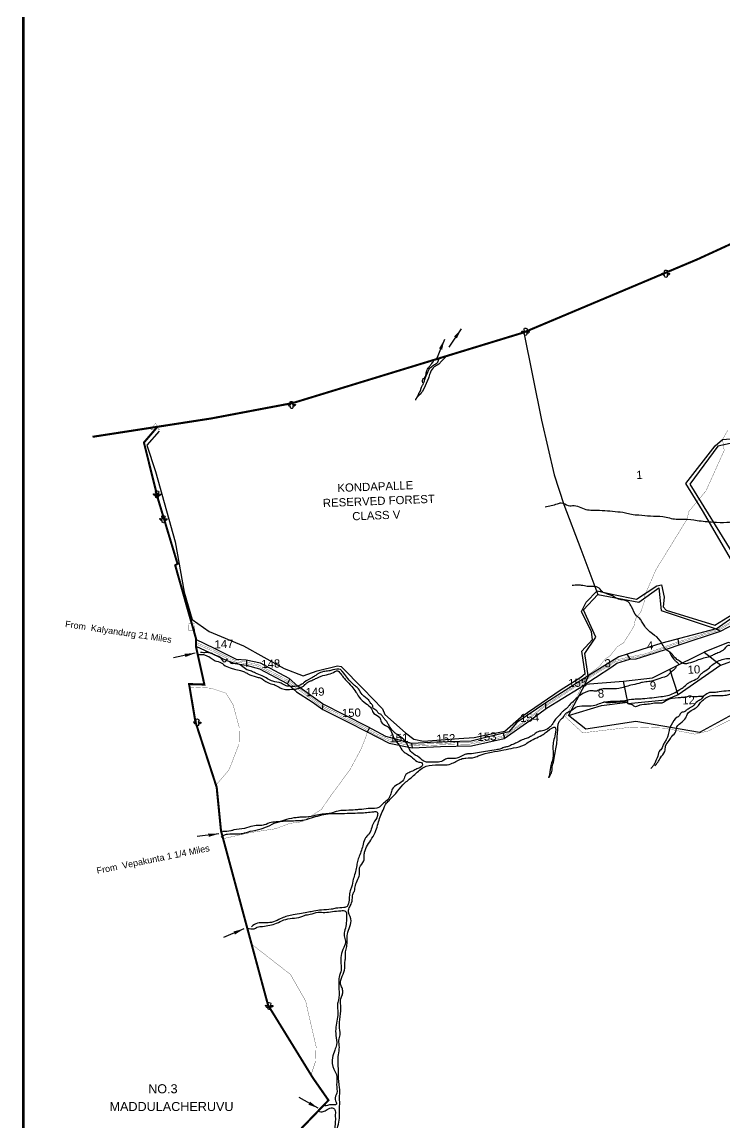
# Model space of a CAD drawing. Header units: feet. Extents: x 758300 to 768654, y 1597949 to 1607646.
# Drawn here: x 758300 to 761026, y 1600113 to 1604382 of the extents above; entities that cross this region are included whole.
import ezdxf

# ---------------------------------------------------------------- set-up
doc = ezdxf.new("R2010")
doc.units = ezdxf.units.FT
doc.header["$LTSCALE"] = 15
doc.header["$MEASUREMENT"] = 0
doc.linetypes.add('HIDDEN2', pattern=[0.1875, 0.125, -0.0625])
for name, color, linetype in [('CSMark', 72, 'Continuous'), ('HILLS', 17, 'Continuous'), ('PLOT', 7, 'Continuous'), ('PLOT NO', 7, 'Continuous'), ('ROAD', 6, 'Continuous'), ('TANKS AND STREAMS', 4, 'Continuous'), ('TEXT', 1, 'Continuous'), ('VILLAGE BOUNDARY', 5, 'Continuous'), ('VILLAGE N STONES', 1, 'Continuous')]:
    doc.layers.add(name, color=color, linetype=linetype)
doc.styles.get("Standard").update_dxf_attribs({"font": 'arial.ttf'})
doc.linetypes.add('DOTS', pattern='A,1e-06,-3,["●",Standard,S=3,R=0,X=-1.25,Y=-1.25],-3', length=6.000001)
doc.dimstyles.get("Standard").update_dxf_attribs({"dimtxt": 0.18, "dimasz": 40, "dimexe": 0.18, "dimexo": 0.0625, "dimgap": 0.09, "dimtad": 0, "dimtih": 1, "dimtoh": 1, "dimdec": 4, "dimzin": 0, "dimdsep": 46, "dimtxsty": 'Standard', "dimcen": 0.09, "dimadec": 0, "dimazin": 0, "dimtfac": 1, "dimtdec": 4, "dimtofl": 0, "dimtmove": 0, "dimatfit": 3, "dimfxl": 1, "dimtolj": 1, "dimtzin": 0, "dimarcsym": 0})

msp = doc.modelspace()

# ---------------------------------------------------------------- linework, layer by layer
at = {"layer": 'CSMark', "color": 5, "const_width": 10}
msp.add_lwpolyline([(758305.3, 1606965.9), (768648.6, 1606965.9), (768648.6, 1597954), (758305.3, 1597954)], close=True, dxfattribs=at)
at = {"layer": 'HILLS'}
for points in [[(758831.7, 1602795.4), (758784.1, 1602741), (758817.5, 1602639), (758893.8, 1602366.5), (758928.9, 1602171.4), (758960.1, 1602065.6), (759025.9, 1602018.4), (759159.8, 1601963), (759317.4, 1601875.1), (759390.3, 1601847), (759445.4, 1601866.7), (759524.2, 1601885.9), (759538.6, 1601882.9), (759623, 1601796.2), (759698.6, 1601718.7), (759707.1, 1601696.2), (759787.5, 1601625.7), (759820, 1601600.9), (759857.1, 1601593.3), (759994.3, 1601603.5), (760054.2, 1601607.9), (760107.5, 1601619), (760172.5, 1601632.5), (760236.4, 1601687.7), (760391.7, 1601793.3), (760467.1, 1601842), (760484.7, 1601856.1), (760471.4, 1601941.8), (760512.7, 1601987.2), (760508.6, 1602017.3), (760470.4, 1602096.7), (760488.6, 1602131.9), (760530.1, 1602175.9), (760593.6, 1602162.5), (760682.8, 1602143.8), (760762, 1602195.7), (760779.8, 1602199.6), (760790.2, 1602151.7), (760787.3, 1602113.7), (760797.7, 1602101.5), (760986.4, 1602043.5), (761104.6, 1602115)], [(761051.8, 1602294.9), (760939.7, 1602487.2), (760874.3, 1602592), (760988.8, 1602738.2), (761016.9, 1602763.3), (761096.2, 1602769.9)]]:
    msp.add_lwpolyline(points, dxfattribs=at)
at = {"layer": 'PLOT'}
for points in [[(760245.8, 1603178), (760314.3, 1602838), (760363.9, 1602625.6), (760401.7, 1602511.5), (760467.1, 1602338.4), (760533.2, 1602161.8), (760691.8, 1602132.5), (760770.2, 1602188), (760778.8, 1602099.5), (760992.1, 1602028.9), (761125.1, 1602121.4), (761072.4, 1602194.6)], [(761172, 1602811.7), (761131.1, 1602766.1), (760999.3, 1602736.9), (760889.5, 1602590.4), (761059.8, 1602315.4), (761139.2, 1602349.3), (761151.4, 1602338), (761317.8, 1602370), (761268, 1602570.5), (761205.6, 1602725.6)], [(760992.1, 1602028.9), (760781.7, 1601972.9), (760647.7, 1601930.6), (760614.9, 1601920.2), (760495.4, 1601846.1), (760482.8, 1601932.8), (760525.2, 1601996.5), (760477.7, 1602102.9), (760533.2, 1602161.8)], [(758974.5, 1601962.1), (759094.2, 1601906.1), (759127.5, 1601895), (759169.8, 1601888), (759221.6, 1601873.4), (759329.2, 1601816.9), (759364.4, 1601784.8), (759425.1, 1601745.3), (759467, 1601716), (759562.2, 1601667.7), (759638.9, 1601629.1), (759724.6, 1601586.1), (759813.8, 1601567.2), (759923.3, 1601572.1), (760043.4, 1601575.5), (760169.6, 1601604.2), (760269.7, 1601673.7), (760334.5, 1601721.8), (760460.6, 1601799.3), (760587.1, 1601881.9), (760607.2, 1601895.4), (760657.5, 1601911), (760682.5, 1601912), (760751.3, 1601934.6), (760811.3, 1601954.4), (760845.3, 1601965.6), (761008.8, 1602020.5), (761068.8, 1602050.5)], [(760991.8, 1602029), (761008.6, 1602019.9)], [(760495.4, 1601846.1), (760331.6, 1601742.4), (760219, 1601665.3), (760188.3, 1601629.6), (760042.1, 1601593.5), (759909, 1601590.1), (759811.4, 1601584.3), (759711.8, 1601612), (759640.8, 1601648.5), (759551.6, 1601694.3), (759466, 1601738.3), (759370.3, 1601806), (759336.9, 1601836.2), (759224.9, 1601896.4), (759170.2, 1601908), (759132.6, 1601910), (759047, 1601952.2), (758975, 1601987.7)], [(760843.8, 1601988.8), (760847.8, 1601965.3)], [(761157.7, 1601946.6), (761038.8, 1601976.5), (760946.1, 1601938), (761010.2, 1601888), (761073.3, 1601911.5), (761155.4, 1601900.1)], [(759170.3, 1601908.8), (759170.6, 1601882.8)], [(760646.4, 1601930.3), (760658.1, 1601910.1)], [(761010.2, 1601888), (760844.9, 1601773.5), (760812.7, 1601872.4), (760946.1, 1601938)], [(760844.9, 1601773.5), (760794.3, 1601752.6), (760650.6, 1601738.6), (760632.7, 1601825.4), (760745.7, 1601838.3), (760812.7, 1601872.4)], [(759338.8, 1601834.8), (759329.7, 1601817.4)], [(760419.2, 1601693.4), (760484.7, 1601815), (760632.7, 1601825.4)], [(760495.5, 1601846), (760483.5, 1601815)], [(759466.5, 1601738.3), (759464.9, 1601717.7)], [(760329.9, 1601741.9), (760329.8, 1601718.7)], [(761084.5, 1601712.9), (760927.7, 1601626.5), (760681, 1601670), (760487.1, 1601639.9), (760419.2, 1601693.4), (760547.5, 1601732.1), (760649.2, 1601745.2)], [(759648.1, 1601646), (759638.2, 1601628.2)], [(760166.8, 1601624.3), (760170.9, 1601605.6)], [(759811.3, 1601584.4), (759813, 1601567.9)], [(759988.7, 1601591.6), (759989.4, 1601572.8)]]:
    msp.add_lwpolyline(points, dxfattribs=at)
at = {"layer": 'ROAD', "linetype": 'HIDDEN2', "ltscale": 10, "const_width": 1}
for points in [[(761037.4, 1602798.8), (761016.9, 1602763.3), (761023.3, 1602720.5), (760952.7, 1602563.6), (760886.1, 1602484), (760880.1, 1602455.4), (760759, 1602258.8), (760714.1, 1602155.6), (760713.2, 1602133.8), (760699.9, 1602094.1), (760678.4, 1602066), (760675.3, 1602042.6), (760633.7, 1601974.7), (760608.6, 1601959.4), (760596, 1601943.5), (760581.2, 1601924.8), (760562, 1601912), (760539.9, 1601883.9), (760488.3, 1601844.6), (760470.5, 1601823.9)], [(761052.9, 1602052.9), (760999.5, 1602022.1), (760837.4, 1601970.8), (760735.6, 1601933.5), (760713.3, 1601925.7), (760650, 1601913.3), (760602.6, 1601902.3), (760516.1, 1601848.7), (760421.6, 1601787.5), (760320.1, 1601721.8), (760256.5, 1601671.9), (760167.9, 1601609.1), (760075.1, 1601589.4), (760034.5, 1601581.5), (759981.3, 1601581.1), (759811.2, 1601574.5), (759724.7, 1601593.8), (759677.5, 1601614.3), (759621.6, 1601645.4), (759462.7, 1601725.6), (759330.5, 1601824.1), (759212.6, 1601884.8), (759164.6, 1601894.9), (759122.6, 1601901.3), (759031.8, 1601945.9), (758973.2, 1601970.8)], [(761054.5, 1602058.7), (761001.1, 1602027.9), (760839, 1601976.5), (760737.2, 1601939.2), (760715, 1601931.4), (760651.7, 1601919), (760604.2, 1601908), (760517.7, 1601854.4), (760423.2, 1601793.3), (760321.7, 1601727.6), (760258.1, 1601677.7), (760169.5, 1601614.8), (760076.7, 1601595.1), (760036.2, 1601587.3), (759982.9, 1601586.8), (759812.9, 1601580.3), (759726.4, 1601599.5), (759679.1, 1601620), (759623.3, 1601651.2), (759464.4, 1601731.3), (759332.1, 1601829.8), (759214.3, 1601890.5), (759166.3, 1601900.7), (759124.2, 1601907), (759033.4, 1601951.6), (758974.8, 1601976.6)], [(759080.2, 1601215.2), (759184.1, 1601238.7), (759283.7, 1601253.9), (759339.3, 1601274.7), (759386.6, 1601281.1), (759461.7, 1601329), (759491.3, 1601372.9), (759572.6, 1601483.6), (759615.3, 1601563.2), (759637.3, 1601618.9), (759640, 1601635.2)]]:
    msp.add_lwpolyline(points, dxfattribs=at)
at = {"layer": 'ROAD', "linetype": 'DOTS', "ltscale": 0.5, "const_width": 1}
for points in [[(760484.7, 1601856.1), (760488.3, 1601844.6), (760453.1, 1601767.4), (760407.4, 1601687.8), (760474.5, 1601625.8), (760664.6, 1601647.9), (760789.2, 1601644.1), (760909.8, 1601620.7), (760962, 1601633), (761080.5, 1601693.3)], [(758950.2, 1601803.1), (759033.1, 1601799), (759091.3, 1601779.6), (759119.2, 1601733.3), (759143.2, 1601644.7), (759141.7, 1601581.7), (759103.5, 1601482.9), (759052.6, 1601422.7)], [(759190.6, 1600806.4), (759341.5, 1600688.7), (759400.1, 1600586.1), (759440.7, 1600409), (759438.9, 1600352.7), (759421.1, 1600299.4)]]:
    msp.add_lwpolyline(points, dxfattribs=at)
at = {"layer": 'TANKS AND STREAMS'}
for points in [[(759947, 1603085.9), (759925.4, 1603065.1), (759917, 1603055.1), (759898.8, 1603044.3), (759884.6, 1603024.4), (759878, 1603005.3), (759871.3, 1602988.7), (759854.7, 1602953), (759846.4, 1602940.5), (759828.1, 1602920.6), (759825.6, 1602915.6)], [(759831.4, 1602926.4), (759834.7, 1602931.4), (759840.5, 1602944.7), (759845.5, 1602952.1), (759848.9, 1602965.4), (759855.5, 1602976.2), (759862.2, 1602996.2), (759874.6, 1603024.4), (759879.6, 1603036), (759884.6, 1603041.8), (759899.6, 1603053.5), (759912.9, 1603063.4), (759917, 1603077.6), (759917, 1603080.1)], [(759854.4, 1602982.5), (759856.8, 1602999.4), (759862, 1603003.4), (759866.7, 1603012.8), (759867.8, 1603020.9), (759870.2, 1603030.8), (759874.8, 1603039.5), (759879.5, 1603044.8), (759885.9, 1603054.1), (759892.3, 1603061.6), (759898.7, 1603072.7)], [(760328.6, 1602501.5), (760377, 1602514), (760391.3, 1602517.8), (760418.7, 1602507.3), (760441.3, 1602506.5), (760493.5, 1602490.6), (760518.4, 1602489.3), (760560.3, 1602487.6), (760600.3, 1602484), (760640.4, 1602479), (760663.8, 1602473.4), (760692.4, 1602470.5), (760737.9, 1602466.7), (760785.4, 1602464.3), (760837.4, 1602454.2), (760869.4, 1602454.5), (760918, 1602449.2), (760980.8, 1602442.9), (761033.6, 1602442.2), (761072.7, 1602447), (761095.3, 1602453.4), (761110.4, 1602459.9), (761144.4, 1602500.2), (761148.5, 1602519.6), (761159.9, 1602538.6), (761166.6, 1602551.6), (761195, 1602559.9), (761228.4, 1602558.9), (761259.1, 1602557.8), (761287.9, 1602557.6), (761311.4, 1602557.5), (761351.1, 1602555.8), (761371.9, 1602548.5), (761382.4, 1602539.7), (761385.9, 1602524.2), (761399.5, 1602490.3), (761407.8, 1602480.2), (761415.8, 1602473.7), (761418.7, 1602466.2), (761439.2, 1602452.6), (761449.7, 1602443.6), (761467.5, 1602439.7), (761509.6, 1602442.6), (761530.8, 1602450.3), (761561, 1602456.1), (761583, 1602462.5), (761601.2, 1602463.2), (761627.8, 1602474), (761677.5, 1602482.1), (761695.7, 1602492.9), (761705.5, 1602501.2), (761720.9, 1602509.3), (761720.8, 1602520.8)], [(760797.4, 1601949.8), (760783.1, 1601968.9), (760775.2, 1601983), (760745.1, 1602009.5), (760725.4, 1602026.5), (760712.4, 1602043.5), (760703.2, 1602058.7), (760692.8, 1602071.6), (760685, 1602078.5), (760664, 1602114.2), (760661, 1602119.5), (760656.7, 1602127.9), (760649.7, 1602134.4), (760642.6, 1602137.8), (760627.9, 1602141.4), (760613.2, 1602144.3), (760602.5, 1602149), (760586.1, 1602158.4), (760570.5, 1602163.8), (760561.6, 1602167.1), (760548.1, 1602174.8), (760542.3, 1602182.6), (760521.8, 1602192.5), (760491.8, 1602193.4), (760470.1, 1602197.3), (760455.7, 1602198), (760434.1, 1602197.2)], [(761358.9, 1602023.5), (761327.7, 1602003.3), (761304.6, 1601997.1), (761284.1, 1601984.6), (761251.9, 1601972.4), (761237.7, 1601961.2), (761224.6, 1601957), (761208.4, 1601953.8), (761190.6, 1601947.1), (761171.9, 1601940), (761142.1, 1601941.5), (761134, 1601943.5), (761123, 1601945.1), (761095.7, 1601951), (761075.6, 1601956.2), (761061.5, 1601959.3), (761038.7, 1601964), (761017.7, 1601945), (760999.1, 1601935.3), (760980.8, 1601927.6), (760967.5, 1601921.3), (760943.6, 1601914.9), (760885.5, 1601895.2), (760869.3, 1601892.9), (760848.2, 1601905), (760833.1, 1601916.4), (760824.3, 1601927.1), (760816, 1601935.7), (760808.1, 1601941.4), (760797.4, 1601949.8)], [(758981.7, 1601929.6), (758990.9, 1601929.5), (759007.6, 1601928.1), (759014.4, 1601925.7), (759034.4, 1601915.2), (759048.8, 1601905.1), (759072.7, 1601897.7), (759082.4, 1601889.8), (759107.8, 1601877.8), (759124, 1601872.1), (759147.8, 1601867.3), (759162.7, 1601861.6), (759176.3, 1601854.8), (759208.7, 1601842.7), (759224.2, 1601838.4), (759253, 1601820.3), (759277.7, 1601812.6), (759297, 1601803), (759317.3, 1601794.8), (759338, 1601794.3), (759361.2, 1601795.5), (759378, 1601800.6), (759395, 1601809.8), (759400.4, 1601816), (759419, 1601826.7), (759423.9, 1601828.9), (759439, 1601835.8), (759448.4, 1601840.1), (759460.2, 1601845.2), (759488.6, 1601852.7), (759514, 1601863.1), (759519.9, 1601866.3), (759537, 1601854), (759545.8, 1601842), (759556.3, 1601829.8), (759578.9, 1601805.4), (759595, 1601784), (759607.8, 1601763.9), (759633.1, 1601740), (759655.9, 1601718.2), (759665, 1601700.3), (759687.9, 1601684.9), (759693.2, 1601668.8), (759717.2, 1601650.1), (759729.4, 1601635.9), (759743.7, 1601603.1), (759762.5, 1601578.1), (759778.3, 1601554.3), (759795.7, 1601542.7), (759815.2, 1601528.5), (759839.5, 1601512.4), (759848.9, 1601510.1), (759853.9, 1601501.3), (759838.7, 1601489.1), (759824, 1601482.2), (759804, 1601473.1), (759789.1, 1601463.6), (759779.6, 1601443.2), (759735.6, 1601407.6), (759730.6, 1601389.5), (759727.3, 1601380.3), (759720.4, 1601368.8), (759708.8, 1601358.7), (759702.7, 1601352.5), (759692.1, 1601342.7), (759683.4, 1601336.1), (759650.9, 1601332.8), (759618.1, 1601328.9), (759600.8, 1601327.5), (759568.2, 1601325.3), (759525.9, 1601322.3), (759496.3, 1601313.2), (759478.4, 1601311.1), (759450.9, 1601308.4), (759421.2, 1601301.3), (759383, 1601298.5), (759363.4, 1601296.7), (759326.5, 1601289.9), (759292.9, 1601280.6), (759266.6, 1601278.6), (759239.7, 1601268.6), (759220.8, 1601266.5), (759195.9, 1601264.2), (759163, 1601254.9), (759122.2, 1601249.4), (759110.4, 1601245.6), (759077.5, 1601243.6)], [(759096.1, 1601913.2), (759085.3, 1601899.5), (759071.3, 1601916.8), (759056.1, 1601924), (759046.4, 1601928.5), (759034.3, 1601934.1), (759011.9, 1601936.6), (759004, 1601936.3), (758992.9, 1601937.5)], [(760809.3, 1601940.6), (760828, 1601910.9), (760837.3, 1601902.6), (760843.8, 1601897.2), (760844.3, 1601887.9), (760839.7, 1601885.6), (760834, 1601876.2), (760825, 1601867.9), (760812.7, 1601856.8), (760803.8, 1601847.4), (760791.3, 1601842), (760780.5, 1601839.2), (760751.1, 1601828.6), (760731.3, 1601824.1), (760706.8, 1601821.2), (760691.9, 1601817), (760661.9, 1601810.5), (760614.1, 1601797.3), (760580.9, 1601796), (760567.5, 1601796.5), (760541, 1601793.5), (760525.6, 1601786.9), (760511.5, 1601788.7), (760493.3, 1601786.3), (760458.4, 1601766.1), (760438.1, 1601747.5), (760422, 1601732.3), (760413.4, 1601721.9), (760400.2, 1601710.5), (760390.9, 1601702.1), (760381, 1601689.8), (760366, 1601674.5), (760356.1, 1601658.3), (760347.5, 1601648.4), (760324.1, 1601634.5), (760302.2, 1601630), (760287.3, 1601620.4), (760275.9, 1601613.3), (760259.9, 1601605), (760240.2, 1601598.6), (760217.3, 1601586.4), (760203.2, 1601580.9), (760185.4, 1601572.4), (760172.5, 1601569.9), (760157.1, 1601563.6), (760139.3, 1601559.9), (760073.8, 1601549.4), (760043.6, 1601544.6), (760032, 1601544.2), (760017.8, 1601541.6), (759986.9, 1601527.7), (759964.3, 1601526.5), (759945.8, 1601524.5), (759932, 1601517.3), (759909.6, 1601511.8), (759883.9, 1601512.4), (759864.6, 1601513.4), (759841, 1601529.7), (759811.6, 1601549.2), (759798.8, 1601570.4), (759780.5, 1601600.4), (759754.8, 1601619), (759745.5, 1601626.3), (759727.7, 1601646.8), (759720.5, 1601659.8), (759707.9, 1601677.6), (759699.8, 1601687.3), (759692.8, 1601696.3), (759681.9, 1601702.6), (759675.9, 1601711), (759662.2, 1601721.8), (759660.5, 1601731), (759653.2, 1601740), (759645, 1601752), (759619.1, 1601774.1), (759604.9, 1601795.9), (759593.6, 1601806.1), (759577.7, 1601820.4), (759543, 1601863.2), (759535, 1601870.9), (759506.1, 1601869.8), (759489.6, 1601865.8), (759469, 1601863), (759448.1, 1601854.2), (759439.3, 1601848.2), (759427.3, 1601840.8), (759394.4, 1601821.2), (759385.4, 1601813.9), (759358.4, 1601805.5), (759341.5, 1601805.7), (759324.1, 1601808.4), (759304.7, 1601818), (759272.8, 1601825.8), (759232, 1601846.8), (759205.7, 1601857.1), (759190.7, 1601864.5), (759172.2, 1601870.4), (759127.5, 1601895), (759109.5, 1601895.5), (759105.6, 1601902.3)], [(759444.5, 1599464.1), (759448.9, 1599470.6), (759456.7, 1599480.1), (759473.6, 1599492), (759482.4, 1599502.1), (759491.4, 1599513.4), (759509.7, 1599529.4), (759513.7, 1599522.7), (759515.5, 1599515.1), (759516.5, 1599530.7), (759516.4, 1599555.5), (759516.5, 1599573.4), (759519.4, 1599599.5), (759521.4, 1599623.2), (759515.1, 1599649.5), (759513.5, 1599656.5), (759509.8, 1599697.8), (759509.4, 1599714.9), (759514.6, 1599738.2), (759509.6, 1599778.9), (759502.4, 1599795.4), (759504.7, 1599810.5), (759500.8, 1599823.1), (759502.9, 1599837.4), (759504.9, 1599854.5), (759508, 1599874.1), (759507.8, 1599888), (759508.1, 1599899), (759515.4, 1599944), (759519.5, 1599966.8), (759519.9, 1599989), (759522.8, 1600013.1), (759520.2, 1600036.9), (759520.8, 1600053.7), (759520.5, 1600070.9), (759531.7, 1600131.2), (759531.8, 1600160.6), (759532.2, 1600194.6), (759532, 1600219.8), (759533, 1600237.9), (759531.7, 1600249.6), (759526.7, 1600347.2), (759527.6, 1600377.8), (759531.1, 1600406.5), (759529.1, 1600426.6), (759529.8, 1600439.6), (759534.1, 1600460.3), (759532.8, 1600471.2), (759536.6, 1600558.1), (759535.8, 1600580.3), (759537.6, 1600598.5), (759543.7, 1600613.4), (759544.3, 1600621.4), (759541.5, 1600637.6), (759537.9, 1600644.2), (759550.7, 1600705.9), (759552.8, 1600737.1), (759555.1, 1600753.5), (759555, 1600777), (759559.7, 1600797.3), (759560.9, 1600821.3), (759562.5, 1600845.3), (759575.3, 1600904.4), (759566, 1600938.5), (759573.4, 1600954.7), (759581.2, 1600979.8), (759583, 1600998.7), (759589.2, 1601012.4), (759593.1, 1601033.4), (759602.6, 1601058.1), (759609.7, 1601081.5), (759609.7, 1601102.9), (759625.9, 1601129.5), (759627.3, 1601146.8), (759628.8, 1601162.8), (759657.4, 1601216.7), (759673, 1601247.5), (759689.1, 1601299.8), (759700.3, 1601325.4), (759714.3, 1601354), (759727.2, 1601367.1), (759785.3, 1601431.4), (759819.1, 1601460.4), (759856.9, 1601491.7), (759903.6, 1601501.5), (759963.5, 1601505.5), (760002.7, 1601524.2), (760021.9, 1601527.9), (760055.8, 1601530.9), (760073.6, 1601537.9), (760168.9, 1601559.3), (760206.4, 1601567.4), (760248.8, 1601579.2), (760268, 1601592.5), (760296.9, 1601606.6), (760321.6, 1601619.7), (760337.5, 1601631.7), (760367.6, 1601647.1), (760367.7, 1601621.1), (760358.8, 1601569.6), (760360, 1601539.8), (760357.3, 1601520.8), (760351, 1601499.6), (760345.7, 1601463.5), (760342.8, 1601450.8), (760348.3, 1601461.9), (760353, 1601470.5), (760355.9, 1601481.1), (760356.3, 1601493.7), (760359.2, 1601504.3), (760370.1, 1601563.4), (760374.9, 1601590), (760376.7, 1601620.3), (760378.1, 1601637.1), (760378.4, 1601652.2), (760382.5, 1601666.2), (760389.2, 1601677), (760401.3, 1601688.8), (760406.8, 1601698.6), (760429.3, 1601712.2), (760447.5, 1601724.8), (760479.6, 1601730.3), (760515.7, 1601731.7), (760563, 1601746.1), (760601.6, 1601748.4), (760638, 1601751.5), (760672.3, 1601756.6), (760696.2, 1601757.5), (760706.7, 1601758.4), (760778.1, 1601766.2), (760827.6, 1601779), (760851, 1601793.3), (760868.2, 1601804.9), (760886.1, 1601819.9), (760900.1, 1601827.5), (760924.4, 1601841.5), (760928.9, 1601848.6), (760937.4, 1601857.5), (760962.7, 1601875.3), (760975.2, 1601887.6), (760994.3, 1601900.4), (761004.3, 1601905.5), (761026.4, 1601913.1), (761050.6, 1601914.7), (761077.1, 1601922.5), (761096.9, 1601923.5), (761120.1, 1601918.8), (761156.2, 1601917.1), (761166, 1601913.5), (761169.8, 1601906), (761168.8, 1601893.3), (761166, 1601882.6), (761162.4, 1601869.5), (761158.5, 1601859.2), (761158.8, 1601854.6), (761153.3, 1601844.9), (761131.4, 1601837.9), (761118.6, 1601833.6), (761099.6, 1601822.5), (761073.7, 1601804.2), (761064.3, 1601795), (761040.1, 1601788.5), (761004.2, 1601784.7), (760984.2, 1601781.9), (760960.7, 1601779.8), (760941.7, 1601767.6), (760928.1, 1601767), (760908.8, 1601764.8), (760905.8, 1601765), (760890, 1601768.2), (760876.6, 1601764.5), (760861.3, 1601762.4), (760844.5, 1601761.4), (760800.2, 1601751.4), (760784.3, 1601741.7), (760769.9, 1601741.1), (760746.7, 1601739.3), (760721.4, 1601736), (760687.7, 1601729.7), (760679.9, 1601726.4), (760666.3, 1601734.4), (760650.6, 1601738.6), (760643.7, 1601744.4), (760628.4, 1601745.6), (760596.2, 1601743.2), (760580.8, 1601742.6), (760564.3, 1601742.9), (760556.5, 1601745.8)], [(760754.9, 1601497.6), (760762, 1601506.8), (760768.7, 1601516), (760776, 1601528.5), (760792.9, 1601553.4), (760796.2, 1601573.9), (760809.9, 1601596.4), (760819.7, 1601611.3), (760835.7, 1601630.9), (760837.8, 1601642.3), (760874.4, 1601684), (760881.9, 1601700.2), (760920.3, 1601728.1), (760932, 1601743.1), (760947.1, 1601757.1), (760957.3, 1601764.5), (760981.6, 1601770.7), (761032.2, 1601772.3), (761049.8, 1601777.4), (761090.4, 1601787.5), (761134.8, 1601803.4), (761148.4, 1601809.5), (761179.3, 1601817.7), (761212, 1601834.4)], [(760942.8, 1601767.9), (760933, 1601755), (760919.5, 1601747.8), (760900.6, 1601727.7), (760890.4, 1601722.1), (760876.9, 1601713.4), (760868.2, 1601707.5), (760854.7, 1601702.2), (760847.7, 1601690.4), (760841.1, 1601686.4), (760818.1, 1601655.8), (760813, 1601646.7), (760810, 1601635), (760805.1, 1601613.3), (760795.8, 1601594.7), (760788.5, 1601582.2), (760782.4, 1601567.4), (760771.7, 1601553.3), (760763.7, 1601529.2), (760758.6, 1601517.8), (760752, 1601504.2), (760745.7, 1601495), (760738.9, 1601486.9)], [(759072.4, 1601221.5), (759083.4, 1601229.2), (759096.9, 1601232.8), (759132.5, 1601234.1), (759156.1, 1601236), (759185.4, 1601243.8), (759227.3, 1601253.4), (759261.1, 1601267), (759297, 1601281.2), (759328.7, 1601284.3), (759345.3, 1601284.9), (759375.3, 1601285.8), (759389.9, 1601287), (759414, 1601292.9), (759430.7, 1601298.2), (759495.5, 1601313), (759529.6, 1601313.4), (759571.9, 1601314.1), (759611.5, 1601315.6), (759638.1, 1601317), (759664.6, 1601320), (759678, 1601317.8), (759678.8, 1601304.9), (759663.6, 1601276), (759643.4, 1601230.7), (759632.5, 1601218.7), (759623.5, 1601194.1), (759608.3, 1601147.3), (759600.8, 1601126.4), (759597.6, 1601105.4), (759585.1, 1601058), (759577.9, 1601027.4), (759573.2, 1601013.3), (759566.4, 1600964.6), (759560.8, 1600952.7), (759548.3, 1600948.6), (759517.8, 1600945.4), (759499.7, 1600941.7), (759461.8, 1600938.2), (759432.3, 1600934.4), (759411.9, 1600930), (759383.7, 1600925.6), (759352, 1600919.7), (759340.4, 1600917.9), (759296.5, 1600901.8), (759267.6, 1600890.7), (759243, 1600889), (759213.5, 1600887.6), (759189.7, 1600874)], [(759173.5, 1600869.6), (759200, 1600866.1), (759212.1, 1600871.9), (759233.3, 1600875.4), (759287.4, 1600887.8), (759315.2, 1600900.1), (759348.3, 1600906.7), (759381.4, 1600911.7), (759396.1, 1600917.9), (759417.9, 1600922.4), (759449.1, 1600930), (759474.5, 1600929.6), (759504, 1600933.1), (759536.5, 1600936), (759555.6, 1600933.4), (759558.5, 1600919.6), (759552.7, 1600861.5), (759549.2, 1600839), (759555, 1600818.3), (759547.7, 1600793.7), (759538.2, 1600762.4), (759536.8, 1600730.5), (759537.7, 1600705.9), (759529.8, 1600678), (759528.8, 1600660.9), (759529, 1600638.5), (759530.2, 1600607.9), (759525.8, 1600584.8), (759523.4, 1600567.1), (759525, 1600545.2), (759517.7, 1600485.1), (759517.4, 1600452.1), (759520.4, 1600415.5), (759513.2, 1600395), (759504.7, 1600366.5), (759509.2, 1600321.5), (759519.5, 1600300.8), (759520.5, 1600261.5), (759520.7, 1600228.5), (759514.8, 1600204.3), (759519.3, 1600186.2), (759492.9, 1600183.1), (759485.6, 1600181), (759474.4, 1600179)], [(759448, 1600158.8), (759468.7, 1600157.1), (759483.9, 1600164.8), (759503.6, 1600171.6), (759513.6, 1600163.8), (759515.1, 1600146.3), (759515.5, 1600127.4), (759513, 1600089.9), (759513.5, 1600071.3), (759511.5, 1600054.4), (759510.3, 1600025), (759503.9, 1600007.2), (759504.5, 1599989.3), (759505.7, 1599966), (759501.4, 1599948.3), (759496.9, 1599928.7), (759495.1, 1599913.4), (759495.6, 1599901.6), (759493.3, 1599886.6), (759490.2, 1599865.5), (759491.6, 1599842), (759492.3, 1599829.6), (759487.3, 1599830.2), (759472.4, 1599836.7), (759459.7, 1599845.4), (759455.3, 1599855.2), (759446.7, 1599867), (759437.6, 1599871.9)]]:
    msp.add_spline(points, degree=3, dxfattribs=at)
at = {"layer": 'VILLAGE BOUNDARY', "linetype": 'HIDDEN2', "ltscale": 10, "const_width": 8}
for points in [[(758573.7, 1602773.4), (759033.6, 1602844.5), (759350.5, 1602904.4), (760245.8, 1603178), (760919.1, 1603461.4), (761116.9, 1603552.2), (761151.4, 1603578.6), (761544.5, 1603584), (761553.2, 1603617.8), (761838.3, 1603799.8), (761874, 1603849.7), (761888.9, 1603919.4), (762045.1, 1603910.6), (762115.4, 1604202.5), (762241.5, 1604231.5), (762256.9, 1604282.5), (762285.5, 1604273.8), (762299.3, 1604472.2)], [(759380.5, 1600088.6), (759488.8, 1600201.1), (759428.1, 1600288.1), (759254.4, 1600569.9), (759154.6, 1600939.6), (759072.1, 1601245.2), (759055.2, 1601414.8), (758972.8, 1601668.4), (758948.2, 1601814.7), (759007.5, 1601812.9), (758974.5, 1601962.1), (758975.1, 1601991), (758894.3, 1602275.3), (758903.4, 1602281.1), (758826.8, 1602535.4), (758773.1, 1602751.2), (758825.6, 1602812.3)]]:
    msp.add_lwpolyline(points, dxfattribs=at)
at = {"layer": 'VILLAGE N STONES', "const_width": 1}
msp.add_lwpolyline([(758799.6, 1602800.2), (758833.2, 1602801.5), (758817.9, 1602825.6), (758799.6, 1602800.2)], dxfattribs=at)
msp.add_lwpolyline([(758946.6, 1602047.8), (758969.7, 1602048.7), (758970.7, 1602022.9), (758947.6, 1602022)], close=True, dxfattribs=at)
at = {"layer": 'VILLAGE N STONES'}
for points in [[(760787.5, 1603400.1), (760783.3, 1603408.2), (760793.2, 1603406.6), (760791.2, 1603417.5), (760797.7, 1603419.3), (760804.2, 1603414.7), (760800.4, 1603406.1), (760811.6, 1603407), (760807, 1603400.7), (760801.6, 1603400.8), (760801.6, 1603393.6), (760792.7, 1603394), (760792.2, 1603400.3), (760787.2, 1603400.2)], [(760243.2, 1603175.1), (760239.1, 1603183.2), (760249, 1603181.6), (760247, 1603192.5), (760253.5, 1603194.4), (760259.9, 1603189.8), (760256.1, 1603181.2), (760267.4, 1603182.1), (760262.8, 1603175.7), (760257.3, 1603175.8), (760257.3, 1603168.7), (760248.5, 1603169.1), (760247.9, 1603175.3), (760243, 1603175.3)], [(759336.1, 1602891.7), (759332, 1602899.8), (759341.9, 1602898.2), (759339.9, 1602909.1), (759346.4, 1602910.9), (759352.9, 1602906.3), (759349, 1602897.8), (759360.3, 1602898.6), (759355.7, 1602892.3), (759350.3, 1602892.4), (759350.2, 1602885.3), (759341.4, 1602885.6), (759340.8, 1602891.9), (759335.9, 1602891.9)], [(758814.4, 1602544.5), (758810.2, 1602552.6), (758820.1, 1602551), (758818.1, 1602561.9), (758824.6, 1602563.7), (758831.1, 1602559.1), (758827.3, 1602550.5), (758838.5, 1602551.4), (758833.9, 1602545.1), (758828.5, 1602545.1), (758828.5, 1602538), (758819.6, 1602538.4), (758819.1, 1602544.6), (758814.1, 1602544.6)], [(758838.8, 1602448.6), (758834.6, 1602456.7), (758844.5, 1602455.1), (758842.5, 1602466), (758849, 1602467.8), (758855.5, 1602463.2), (758851.7, 1602454.7), (758862.9, 1602455.5), (758858.3, 1602449.2), (758852.9, 1602449.3), (758852.9, 1602442.2), (758844, 1602442.5), (758843.5, 1602448.8), (758838.5, 1602448.8)], [(758970.1, 1601660.2), (758966, 1601668.3), (758975.9, 1601666.7), (758973.9, 1601677.6), (758980.4, 1601679.4), (758986.8, 1601674.8), (758983, 1601666.2), (758994.3, 1601667.1), (758989.7, 1601660.8), (758984.2, 1601660.9), (758984.2, 1601653.7), (758975.4, 1601654.1), (758974.8, 1601660.4), (758969.9, 1601660.3)], [(759249.1, 1600561.1), (759244.9, 1600569.2), (759254.8, 1600567.6), (759252.8, 1600578.5), (759259.3, 1600580.3), (759265.8, 1600575.7), (759262, 1600567.2), (759273.2, 1600568), (759268.6, 1600561.7), (759263.2, 1600561.8), (759263.2, 1600554.7), (759254.3, 1600555), (759253.8, 1600561.3), (759248.9, 1600561.3)]]:
    msp.add_spline(points, degree=3, dxfattribs=at)

# ---------------------------------------------------------------- texts
at = {"layer": 'PLOT NO'}
for s, height, p in [('1', 31.6, (760683, 1602609.8)), ('KONDAPALLE', 31.62, (759523.8, 1602559.2)), ('RESERVED FOREST', 31.618, (759467.5, 1602500.9)), ('CLASS V', 31.62, (759581.5, 1602449.5)), ('147', 31.62, (759047.3, 1601952.5)), ('4', 31.6, (760724.4, 1601948.1)), ('148', 31.62, (759228.8, 1601876.5)), ('3', 31.6, (760559.7, 1601879.2)), ('10', 31.62, (760881.9, 1601854.5)), ('155', 31.62, (760419.2, 1601802.6)), ('9', 31.6, (760735.5, 1601793.1)), ('149', 31.62, (759400.3, 1601767.3)), ('8', 31.6, (760533.8, 1601761.7)), ('12', 31.62, (760861.1, 1601735.5)), ('150', 31.62, (759541.2, 1601686.3)), ('154', 31.62, (760232.5, 1601667.3)), ('151', 31.62, (759725.7, 1601588.5)), ('152', 31.62, (759907.8, 1601586.7)), ('153', 31.62, (760067.2, 1601593.7))]:
    msp.add_text(s, height=height, rotation=2.2152, dxfattribs=at).set_placement(p)
at = {"layer": 'PLOT NO', "linetype": 'Continuous'}
for s, rotation, p in [('From  Kalyandurg 21 Miles ', 351.47, (758466.2, 1602036.1)), ('From  Vepakunta 1 1/4 Miles ', 11.5163, (758592.3, 1601078.4))]:
    msp.add_text(s, height=25, rotation=rotation, dxfattribs=at).set_placement(p)
at = {"layer": 'TEXT'}
for s, p in [('NO.3', (758789.5, 1600228.2)), ('MADDULACHERUVU', (758639.7, 1600159.4))]:
    msp.add_text(s, height=35, dxfattribs=at).set_placement(p)

# ---------------------------------------------------------------- leaders
at = {"layer": 'VILLAGE BOUNDARY'}
for points in [[(760003.9, 1603191.6), (759956, 1603121.4)], [(759938.4, 1603150.6), (759906.6, 1603071.7)], [(758971.5, 1601934.2), (758888.2, 1601917.1)], [(759063.2, 1601234), (758978.9, 1601223.3)], [(759160.2, 1600865.4), (759082.1, 1600831.8)], [(759448.9, 1600170.2), (759374.8, 1600211.9)]]:
    msp.add_leader(points, dimstyle='Standard', override={"dimgap": 0.09, "dimtad": 0}, dxfattribs=at)

doc.saveas('drawing.dxf')
